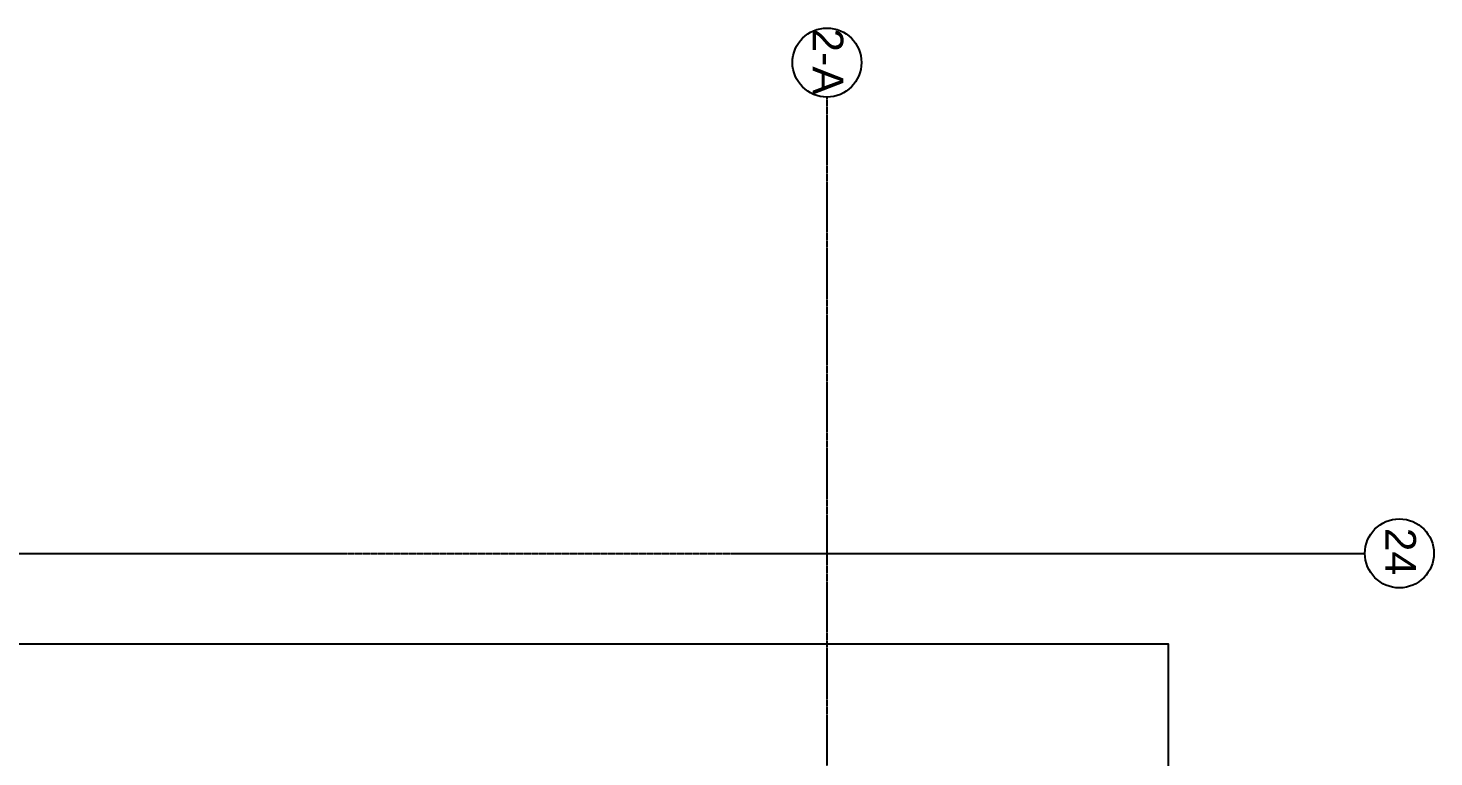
# Model space of a CAD drawing. Header units: millimetres. Extents: x -4391136 to -1798569, y -886572 to -291056.
# Drawn here: x -2457576 to -2439241, y -379767 to -370256 of the extents above; entities that cross this region are included whole.
import ezdxf

# ---------------------------------------------------------------- set-up
doc = ezdxf.new("R2010")
doc.units = ezdxf.units.MM
doc.linetypes.add('Xref-C-1-PP17-AR-2214-01-B$0$DPA_Grid _ Level 100', pattern=[10, 5.5, -1.6, 1.3, -1.6])
doc.layers.add('000 - 0_HIDE_OBJ_FRAMING_DEF_DIMS', color=7, linetype='Continuous', plot=False)
doc.layers.add('_PP-Dim', color=7, linetype='Continuous')
doc.styles.add('Xref-C-1-PP17-AR-2214-01-B$0$Arial', font='arial.ttf', dxfattribs={"height": 400})

# ---------------------------------------------------------------- blocks, each defined once
blk = doc.blocks.new('W-1-PP17-ENT2_REV00_20260526-152612_EX_LOPF-1')
at = {"layer": '000 - 0_HIDE_OBJ_FRAMING_DEF_DIMS', "color": 7, "linetype": 'Xref-C-1-PP17-AR-2214-01-B$0$DPA_Grid _ Level 100'}
for p, q in [((0, 12055), (0, -34224)), ((-29476, 6100), (7016, 6100))]:
    blk.add_line(p, q, dxfattribs=at)
at = {"layer": '000 - 0_HIDE_OBJ_FRAMING_DEF_DIMS', "color": 7}
for centre in [(0, 12505), (7466, 6100)]:
    blk.add_circle(centre, 450, dxfattribs=at)
at = {"layer": '000 - 0_HIDE_OBJ_FRAMING_DEF_DIMS', "color": 7, "style": 'Xref-C-1-PP17-AR-2214-01-B$0$Arial'}
for s, p in [('2-A', (-188, 12953)), ('24', (7282, 6435))]:
    blk.add_text(s, height=400, rotation=270, dxfattribs=at).set_placement(p)
blk = doc.blocks.new('A$Cbc3bdfda')
at = {"layer": '_PP-Dim', "color": 7}
blk.add_lwpolyline([(0, -400), (775, -400), (775, 0), (0, 0)], close=True, dxfattribs=at)

msp = doc.modelspace()

# ---------------------------------------------------------------- block references
at = {"layer": '_PP-Dim', "color": 7, "xscale": 50, "yscale": 50, "zscale": 50}
msp.add_blockref('A$Cbc3bdfda', (-2481452.6, -378297.9), dxfattribs=at)

# ---------------------------------------------------------------- next in the draw order: block references
at = {"layer": '_PP-Dim', "color": 7}
msp.add_blockref('W-1-PP17-ENT2_REV00_20260526-152612_EX_LOPF-1', (-2447156.5, -383210.9), dxfattribs=at)

doc.saveas('drawing.dxf')
